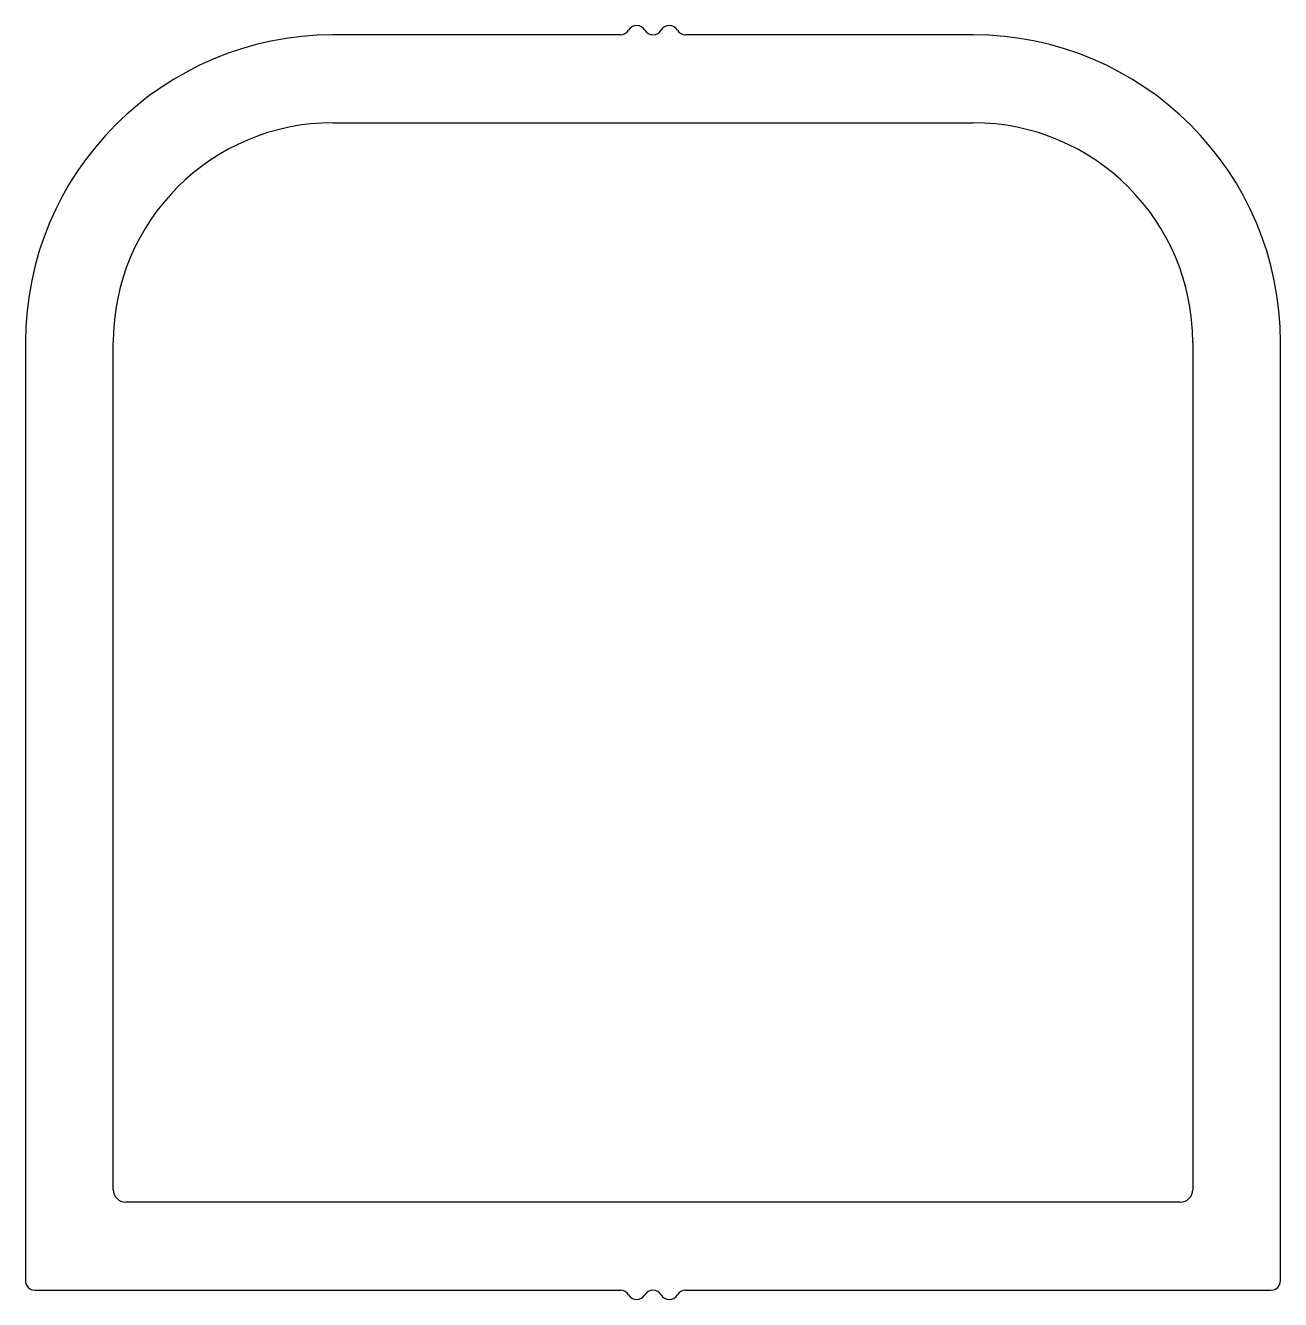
# Model space of a CAD drawing. Extents: x 897 to 937, y 955.7 to 996.3.
import ezdxf

# ---------------------------------------------------------------- set-up
doc = ezdxf.new("R2010")
doc.units = 0
doc.layers.get('0').update_dxf_attribs({"linetype": 'CONTINUOUS'})

msp = doc.modelspace()

# ---------------------------------------------------------------- linework, layer by layer
for p, q in [((915.968, 996.045), (906.808, 996.045)), ((927.208, 996.045), (918.048, 996.045)), ((906.808, 993.245), (927.208, 993.245)), ((897.008, 986.245), (897.008, 956.345)), ((899.808, 959.245), (899.808, 986.245)), ((934.208, 986.245), (934.208, 959.245)), ((937.008, 956.345), (937.008, 986.245)), ((933.808, 958.845), (900.208, 958.845)), ((897.308, 956.045), (915.968, 956.045)), ((918.048, 956.045), (936.708, 956.045))]:
    msp.add_line(p, q)
for centre, radius, start, end in [((916.488, 996.045), 0.3, 29.9264, 150), ((917.528, 996.045), 0.3, 30, 150.0736), ((906.808, 986.245), 9.8, 90, 180), ((915.968, 996.345), 0.3, 270, 330), ((917.008, 996.344), 0.3, 209.9264, 330.0736), ((918.048, 996.345), 0.3, 210, 270), ((927.208, 986.245), 9.8, 0, 90), ((906.808, 986.245), 7, 90, 180), ((927.208, 986.245), 7, 0, 90), ((900.208, 959.245), 0.4, 180, 270), ((933.808, 959.245), 0.4, 270, 360), ((897.308, 956.345), 0.3, 180, 270), ((936.708, 956.345), 0.3, 270, 0), ((915.968, 955.745), 0.3, 30, 90), ((916.488, 956.045), 0.3, 210, 330.0736), ((917.008, 955.746), 0.3, 29.9264, 150.0736), ((917.528, 956.045), 0.3, 209.9264, 330), ((918.048, 955.745), 0.3, 90, 150)]:
    msp.add_arc(centre, radius, start, end)

doc.saveas('drawing.dxf')
